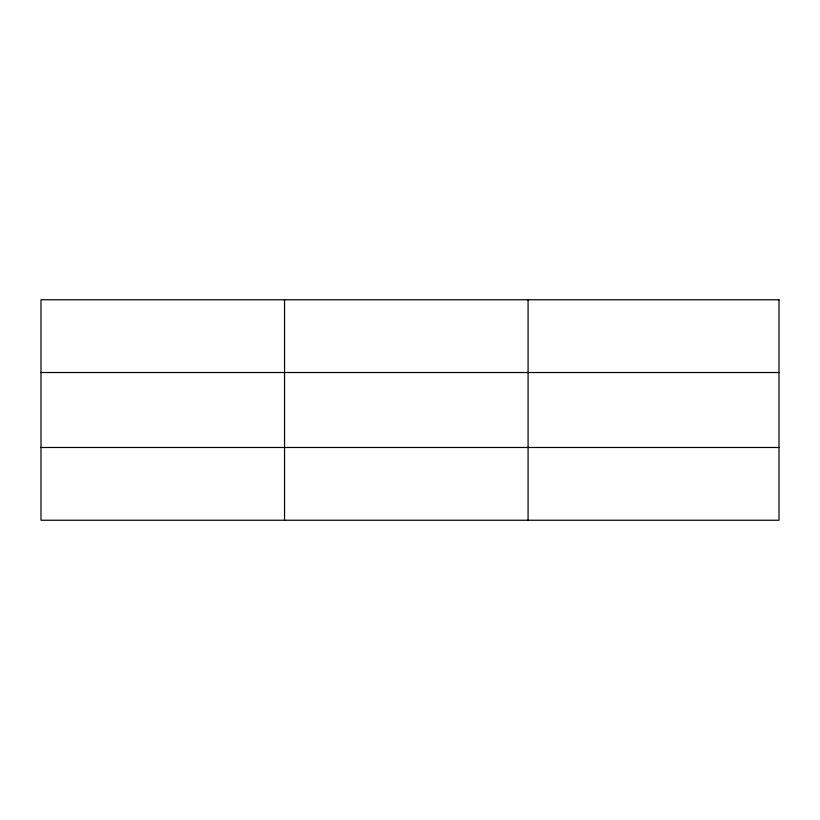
<?xml version="1.0" encoding="UTF-8"?>
<svg xmlns="http://www.w3.org/2000/svg" width="820" height="820" viewBox="0 0 820 820"><rect width="100%" height="100%" fill="white"/><g stroke="black" fill="none" stroke-linecap="round" stroke-linejoin="round"><path stroke-width="1.23" d="M284.54 520.239L284.54 299.761M528.08 520.239L528.08 299.761M41 372.516L779 372.516M41 447.484L779 447.484M779 299.761L779 520.239L41 520.239L41 299.761L779 299.761"/></g></svg>
